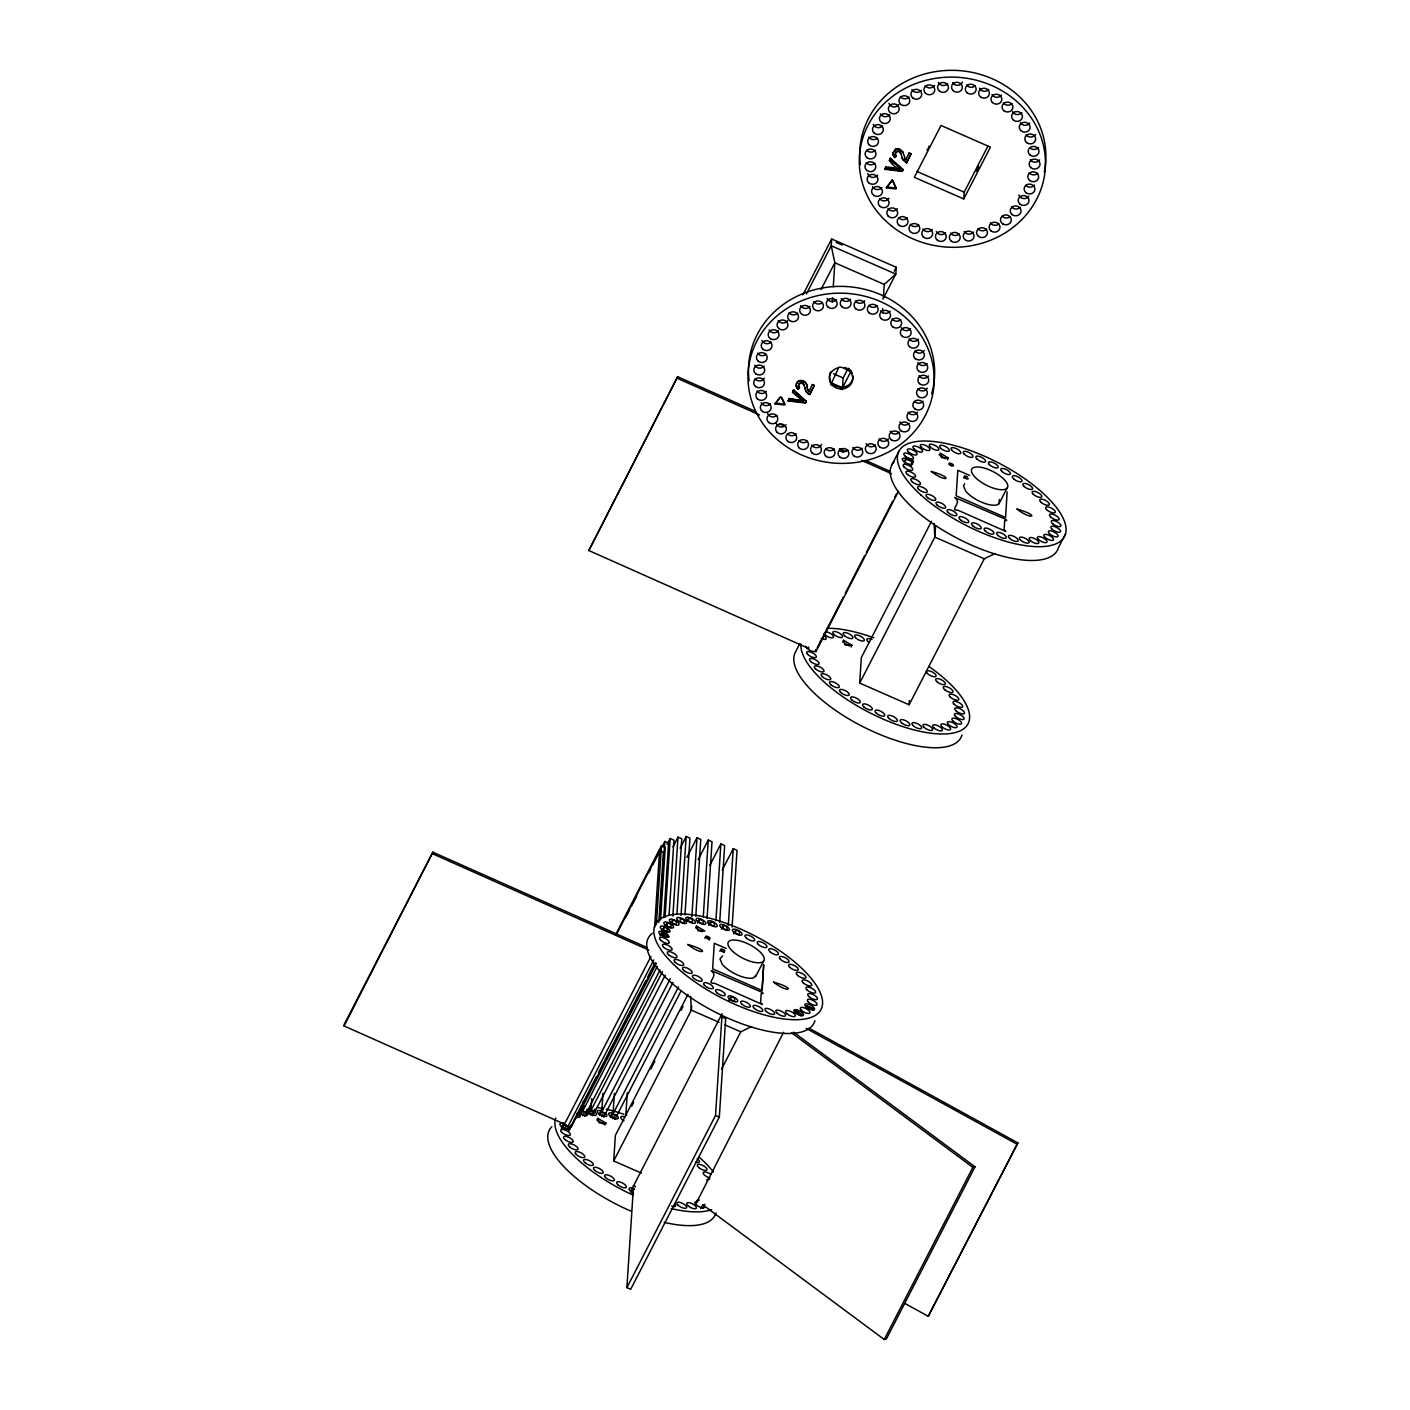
<?xml version="1.0" encoding="UTF-8"?>
<svg xmlns="http://www.w3.org/2000/svg" width="1410" height="1410" viewBox="0 0 1410 1410"><rect width="100%" height="100%" fill="white"/><g stroke="black" fill="none" stroke-linecap="round" stroke-linejoin="round"><path stroke-width="1.5" d="M576.849 1113.354L578.735 1114.2L577.836 1113.741M583.405 1101.386L582.982 1107.96L580.039 1113.706M590.949 1110.516L594.738 1112.173L590.949 1110.516L662.453 971.613M591.724 1098.566L591.16 1107.343L588.199 1113.089M601.77 1111.803L605.56 1113.459L601.77 1111.803L670.261 978.769M599.021 1114.376L601.982 1108.63L602.969 1093.279M610.283 1116.685L613.227 1110.939L614.372 1093.402M641.391 1173.085L613.702 1160.959L615.359 1135.403L687.957 994.385M627.291 1092.838L625.864 1114.764A4.177 1.586 27.2 0 1 626.798 1114.993M626.904 1287.63L715.522 1115.486L721.92 1016.786A4.177 1.586 27.2 0 0 725.692 1018.443L719.312 1117.143L630.693 1289.286L626.904 1287.63L633.301 1188.93A4.177 1.586 27.2 0 0 634.2 1189.511M654.61 927.392L659.58 850.635L663.37 852.292L658.822 922.475M656.355 924.608L661.466 845.648L665.256 847.304L660.567 919.672M659.704 920.413L664.815 841.453L668.604 843.127L663.775 917.681M662.048 932.098L661.872 935.041L663.74 936.099L665.661 936.716L665.837 933.772A4.177 1.586 27.2 0 0 662.048 932.098L660.091 935.94M663.951 927.128L663.758 930.071L665.626 931.129L667.547 931.728L667.723 928.785A4.177 1.586 27.2 0 0 663.951 927.128L661.977 930.953M665.044 917.469L670.155 838.527L673.945 840.184L669.115 914.755M667.283 922.933L667.106 925.877L668.975 926.934L670.896 927.533L671.072 924.59A4.177 1.586 27.2 0 0 667.283 922.933L665.326 926.758M672.64 919.99L672.447 922.933L674.332 923.991L676.236 924.59L676.43 921.664A4.177 1.586 27.2 0 0 672.64 919.99L670.666 923.814M672.887 916.077L677.981 837.117L681.77 838.774L676.959 913.345M681.048 915.46L686.159 836.5L689.948 838.157L684.978 914.931M688.644 917.981L688.45 920.924L690.318 921.981L692.24 922.581L692.416 919.637A4.177 1.586 27.2 0 0 688.644 917.981L686.67 921.805M691.869 916.747L696.981 837.787L700.77 839.443L695.8 916.218M691.623 1005.894L691.341 1010.142L613.702 1160.959M699.466 919.267L699.272 922.211L701.158 923.268L703.061 923.867L703.255 920.924A4.177 1.586 27.2 0 0 699.466 919.267L697.492 923.092M703.273 916.853L708.243 840.096L712.015 841.752L707.062 918.527M710.711 921.576L710.517 924.519L712.402 925.577L714.306 926.176L714.5 923.233A4.177 1.586 27.2 0 0 710.711 921.576L708.736 925.401M715.91 920.677L720.862 843.92L724.652 845.577L719.699 922.352M723.348 925.401L723.154 928.344L725.04 929.402L726.943 930.001L727.137 927.057A4.177 1.586 27.2 0 0 723.348 925.401L721.374 929.225M728.283 925.401L733.253 848.644L737.042 850.3L732.072 927.057M730.962 996.623L730.768 999.567A4.177 1.586 27.2 0 0 734.557 1001.223L734.751 998.298L730.962 996.623L728.988 1000.448M735.738 930.124L735.544 933.067L737.43 934.125L739.333 934.724L739.527 931.781A4.177 1.586 27.2 0 0 735.738 930.124L733.764 933.949M775.077 403.912L780.928 396.704L784.876 405.023L775.077 403.912L779.818 397.303M788.12 400.933L789.195 398.431L802.995 400.969L789.159 398.942L788.12 400.933L805.462 403.031L806.273 401.427L793.618 389.847L792.561 392.332L802.995 400.969M792.561 392.332L793.618 389.847M796.315 386.604L796.28 385.053L797.796 389.178L799.488 387.38L797.796 389.178M796.438 383.996C797.249 378.55 808.177 381.476 806.767 386.64C807.718 379.413 795.945 377.827 796.245 385.564M796.615 387.574L796.35 386.093M797.108 388.437L796.65 387.063M798.765 387.133L798.43 385.741L799.452 387.891M798.747 383.731L802.308 383.097L804.246 385.529L803.065 383.009L800.263 382.41L798.395 386.252M726.168 948.489L714.306 943.29L712.649 968.846L762.07 990.525L763.638 964.951M762.07 990.525L763.726 964.969M801.62 400.687L801.938 399.664L792.596 391.839M802.325 400.81L801.938 399.664M805.128 388.896C803.894 383.538 805.462 394.359 809.816 394.553L814.31 385.388L812.371 384.542L808.952 391.627L806.767 386.64M805.921 391.381L809.816 394.553M805.462 403.031L806.308 400.916M807.102 388.931L808.952 391.627M812.371 384.542L814.275 385.899M882.889 299.149L895.791 274.086L896.231 267.283L831.671 238.977L831.23 245.763L834.826 262.754L833.275 286.759M832.288 302.022L832.57 297.669M852.874 375.783A11.703 10.698 3.7 0 1 845.189 386.692L842.863 387.133L842.404 389.512L836.13 387.926L830.842 384.437L838.65 367.816M830.842 384.437L830.208 380.118A11.703 10.698 3.7 0 1 830.613 371.923M832.235 385.053L832.341 383.344L836.253 386.217L841.118 387.204L841.012 388.896M842.404 389.512L843.145 377.968L848.115 368.31M842.739 388.825L845.083 388.385A11.703 10.698 3.7 0 0 852.098 374.743L848.75 368.468M851.005 372.786L851.111 371.094L852.222 373.051M884.898 169.323L885.956 166.803L884.898 169.323L902.224 171.403L903.052 169.799L890.38 158.22C886.643 166.239 915.125 176.567 889.358 160.211M892.266 179.793L896.161 188.958L886.344 187.83L892.266 179.793L896.214 188.094L886.397 186.984M889.322 160.722L890.38 158.22M882.413 312.791L882.695 308.42M883.4 297.528L884.246 284.432L895.791 274.086L831.23 245.763L806.397 293.985M894.574 157.55L893.112 154.465L894.574 157.55L896.231 156.263L895.191 154.113L896.231 156.263M893.2 152.368C890.979 155.858 900.426 142.463 893.182 152.879M995.107 553.495L984.268 558.783L909.115 704.771L859.695 683.092L861.351 657.536L931.499 521.295M895.509 152.104L899.087 151.469L901.008 153.901L899.827 151.399L897.042 150.782L895.156 154.624M896.355 149.301L897.553 148.579M903.052 152.58L898.787 148.667L902.664 151.504L905.713 160L909.133 152.915L911.071 153.76L906.595 162.925L902.7 159.753L901.043 153.39M899.774 169.359L898.434 168.565L899.809 168.847M901.871 157.779L906.595 162.925M902.224 171.403L903.087 169.306M904.568 158.872L905.713 160M909.133 152.915L911.054 154.272M909.115 704.771L909.397 700.506M935.535 526.459L934.848 537.104L859.695 683.092M963.753 198.951L990.419 147.133L940.999 125.472L914.332 177.29L963.753 198.951L964.176 192.165L987.899 146.111M1007.145 491.914L1005.577 517.488L956.156 495.791L957.813 470.253L969.675 475.452M562.149 1127.788L564.123 1123.964L344.093 1025.986L344.251 1024.312L432.87 852.169L646.908 947.467M344.093 1025.986L432.87 852.169M808.617 647.084A4.177 1.586 27.2 0 0 808.864 648.512L588.834 550.534L677.628 376.717L755.637 411.456M568.706 1130.714L571.173 1125.779M588.834 550.534L677.628 376.717M815.932 651.667L815.597 649.763L815.932 651.667L898.505 491.244M928.943 146.094L928.467 147.451M722.66 955.909L719.964 958.923L722.132 964.07A20.075 7.579 27.2 0 0 753.627 977.87L756.324 974.856M964.687 483.771L963.471 485.886L965.656 491.015A20.075 7.579 27.2 0 0 997.134 504.833L999.073 503.652L999.355 499.44M904.55 461.299L906.507 457.474L913.063 460.4L910.931 465.899M802.872 294.919L831.671 238.977M820.99 289.632L834.826 262.754L884.246 284.432M906.63 162.414L911.071 153.76M809.851 394.042L814.31 385.388M894.257 271.143L896.231 267.283M851.111 371.094L842.51 387.803L830.966 382.744M616.152 933.684L661.466 845.648M616.276 934.742L659.58 850.635M625.529 917.751L629.565 909.926M631.574 906.013L636.615 896.231M648.706 872.755L650.715 868.842M652.724 864.929L657.765 855.147M659.774 851.235L664.815 841.453M667.141 844.378L670.155 838.527M672.958 846.899L677.981 837.117M680.113 848.238L686.159 836.5M686.917 857.351L696.981 837.787M799.893 643.489L795.452 652.09A93.13 35.197 27.2 0 0 865.017 727.719A93.13 35.197 27.2 0 0 961.955 734.98M891.913 464.807L898.998 451.041M698.162 859.659L708.243 840.096M561.321 1128.035L563.595 1123.382M904.374 462.974L906.348 459.149A4.177 1.586 27.2 0 1 906.507 457.474M562.414 1128.247L650.979 956.403M564.3 1129.304L566.256 1125.48C572.055 1127.824 560.44 1122.73 566.256 1125.48M665.767 932.609L667.723 928.785M566.203 1129.904L653.746 960.016M568.865 1129.04L570.838 1125.215M571.35 1125.444L596.518 1076.535M598.545 1072.622L645.868 980.673M647.877 976.76L654.927 963.065M817.095 648.036L843.286 597.17M845.295 593.258L864.436 556.086M866.445 552.174L892.636 501.308M894.645 497.395L896.654 493.482M569.288 1130.097L570.68 1126.89M911.53 465.282L913.504 461.458M571.173 1127.119L655.773 962.783M576.778 1117.795L578.752 1113.97M578.735 1114.2L656.284 963.559M580.832 1114.728L657.307 966.361M709.794 865.44L720.862 843.92M582.7 1115.786L584.674 1111.961C590.455 1114.305 578.84 1109.229 584.674 1111.961M584.604 1116.385L660.074 969.974M588.992 1114.111L590.966 1110.287M590.878 1115.169L592.835 1111.344M592.976 1112.825L594.932 1109M592.782 1115.768L665.22 975.227M722.184 870.164L733.253 848.644M696.505 926.053L698.003 930.759L704.894 931.041L696.505 926.053L695.606 927.78L702.321 931.763M842.669 642.026L843.55 640.299L851.94 645.287L851.058 647.014M599.814 1115.398L601.788 1111.573M601.7 1116.456L603.674 1112.631M603.603 1117.055L605.577 1113.23M605.56 1113.459L673.028 982.4M605.947 1123.153L599.074 1122.853L597.558 1118.148L605.947 1123.153L605.066 1124.863L596.677 1119.875M947.502 459.73L948.401 458.003L940.012 453.015L941.51 457.704L948.401 458.003M611.076 1117.707L678.492 986.947M612.945 1118.764L614.919 1114.94C620.7 1117.284 609.085 1112.208 614.919 1114.94M614.866 1119.364L681.259 990.56M631.698 1106.198L633.725 1102.285M650.838 1069.027L654.875 1061.201M681.048 1010.336L683.057 1006.423M630.534 1191.732L722.114 1013.614M631.327 1192.772L633.301 1188.93M755.566 976.707L763.55 961.197A20.075 7.579 27.2 0 0 741.924 941.457A20.075 7.579 27.2 0 0 732.9 951.521A20.075 7.579 27.2 0 0 763.55 961.197M999.073 503.652L1007.057 488.16A20.075 7.579 27.2 0 0 985.431 468.42A20.075 7.579 27.2 0 0 976.407 478.483A20.075 7.579 27.2 0 0 1007.057 488.16M721.603 1069.027L740.761 1031.82L751.601 1026.533M695.43 1204.669L783.59 1032.279M700.84 1208.67L702.814 1204.845A4.177 1.586 27.2 0 0 704.295 1204.898M702.991 1208.159L704.965 1204.316M1065.502 533.914L1058.417 547.697A93.13 35.197 27.2 0 1 956.773 538.038A93.13 35.197 27.2 0 1 894.328 461.581M702.814 1204.845L884.246 1339.5L972.865 1167.357L975.015 1166.828L793.583 1032.173M975.015 1166.828L886.379 1338.971L884.246 1339.5M905.273 1303.668L928.273 1316.288L1017.879 1142.876L809.04 1028.172M1017.879 1142.876L928.273 1316.288M927.833 148.826L926.969 150.147M697.404 1200.844L698.726 1200.21M886.344 187.83L892.213 180.639M894.61 157.039L896.266 155.77M696.981 1200.527L699.131 1199.998M851.94 645.287L845.066 645.004L843.55 640.299M897.535 149.09L898.769 149.178M775.13 403.048L784.929 404.176L781.774 397.514M884.934 168.812L902.259 170.892M788.155 400.44L805.48 402.52M888.036 167.103L894.275 167.984M885.921 167.314L898.399 169.077M916.747 171.368L964.176 192.165M836.165 242.432L842.087 245.04M844.801 367.499L850.071 369.808M833.522 373.738L843.145 377.968M984.268 558.783L934.848 537.104L934.143 523.41M719.012 1022.285L691.341 1010.142L690.636 996.447M724.952 1024.876L740.761 1031.82M715.522 1115.486L719.312 1117.143M906.348 459.149L912.904 462.075M839.637 448.856L845.648 451.535M865.652 460.435L889.657 471.134M677.452 378.391L759.461 414.91M779.466 423.811L785.476 426.49M839.479 450.53L843.48 452.31M861.475 460.33L891.49 473.689M432.711 853.843L648.741 950.04M806.15 1028.383L1016.892 1144.144M939.13 454.743L945.828 458.726M844.343 643.013L849.384 646.009M791.433 1032.702L972.865 1167.357M890.345 158.731L903.052 169.799M793.583 390.358L806.273 401.427M849.966 371.5L843.145 367.763L839.796 367.058L837.117 368.169A11.703 10.698 3.7 0 0 830.085 381.81L831.195 383.767M804.282 385.018L804.634 387.221M893.041 153.443L893.076 154.977M927.304 388.226A5.446 4.97 3.7 0 1 917.91 388.79M928.432 375.941A5.446 4.97 3.7 0 1 919.02 375.73M923.145 401.198A5.446 4.97 3.7 0 1 914.526 401.427M847.903 450.107A5.446 4.97 3.7 0 1 839.32 449.208M834.297 448.909A5.446 4.97 3.7 0 1 825.678 448.732M875.416 445.084A5.446 4.97 3.7 0 1 866.11 443.656M909.009 423.37A5.446 4.97 3.7 0 1 899.721 421.819M862.321 448.151A5.446 4.97 3.7 0 1 852.927 447.499M917.505 412.302A5.446 4.97 3.7 0 1 908.075 412.213M807.56 441.154A5.446 4.97 3.7 0 1 798.976 440.378M764.132 366.195A5.446 4.97 3.7 0 1 754.755 365.243M821.607 444.361A5.446 4.97 3.7 0 1 811.596 445.014M796.104 433.857A5.446 4.97 3.7 0 1 787.485 433.786M864.718 300.788A5.446 4.97 3.7 0 1 855.324 301M797.725 313.143A5.446 4.97 3.7 0 1 789.106 312.808M809.992 306.375A5.446 4.97 3.7 0 1 800.616 305.67M787.661 320.634A5.446 4.97 3.7 0 1 778.25 320.616M822.435 302.568A5.446 4.97 3.7 0 1 813.852 301.617M836.43 299.837A5.446 4.97 3.7 0 1 827.124 298.479M850.653 299.255A5.446 4.97 3.7 0 1 841.259 298.673M927.145 363.604A5.446 4.97 3.7 0 1 917.787 362.599M924.29 350.473A5.446 4.97 3.7 0 1 914.896 350.931M918.474 339.123A5.446 4.97 3.7 0 1 909.062 338.788M910.543 328.759A5.446 4.97 3.7 0 1 901.184 327.631M749.115 380.7A93.13 85.076 3.7 0 1 847.851 286.635A93.13 85.076 3.7 0 1 931.605 393.972M900.708 319.682A5.446 4.97 3.7 0 1 892.107 318.96M766.071 354.315A5.446 4.97 3.7 0 1 757.523 353.152M771.217 342.066A5.446 4.97 3.7 0 1 761.964 340.462M778.496 330.733A5.446 4.97 3.7 0 1 769.102 329.922M877.514 305.529A5.446 4.97 3.7 0 1 868.877 305.424M890.168 311.187A5.446 4.97 3.7 0 1 880.757 310.729M899.527 431.989A5.446 4.97 3.7 0 1 890.133 431.231M888.476 438.933A5.446 4.97 3.7 0 1 879.064 438.968M786.04 424.815A5.446 4.97 3.7 0 1 776.135 423.194M776.875 415.368A5.446 4.97 3.7 0 1 767.657 413.535M770.547 403.736A5.446 4.97 3.7 0 1 761.188 402.678M766.353 391.24A5.446 4.97 3.7 0 1 756.941 390.958M764.414 378.215A5.446 4.97 3.7 0 1 755.02 378.744M877.337 138.25A5.446 4.97 3.7 0 1 868.789 137.087M860.382 164.635A93.13 85.076 3.7 0 1 955.733 70.394A93.13 85.076 3.7 0 1 1044.352 171.879M889.763 114.668A5.446 4.97 3.7 0 1 880.386 113.857M881.814 187.671A5.446 4.97 3.7 0 1 872.455 186.613M888.934 198.246A5.446 4.97 3.7 0 1 879.54 198.634M898.928 104.569A5.446 4.97 3.7 0 1 888.97 103.335M986.7 229.019A5.446 4.97 3.7 0 1 978.064 228.737M874.905 163.225A5.446 4.97 3.7 0 1 866.304 162.661M1009.86 216.876A5.446 4.97 3.7 0 1 1002.193 216.259M998.897 223.89A5.446 4.97 3.7 0 1 990.331 222.886M897.306 208.75A5.446 4.97 3.7 0 1 887.912 208.345M973.605 232.068A5.446 4.97 3.7 0 1 964.211 231.434M959.17 234.025A5.446 4.97 3.7 0 1 950.587 233.143M907.37 217.774A5.446 4.97 3.7 0 1 898.752 217.722M918.827 225.089A5.446 4.97 3.7 0 1 910.243 224.296M945.564 232.826A5.446 4.97 3.7 0 1 936.258 231.522M934.548 85.464A5.446 4.97 3.7 0 1 925.136 85.552M932.274 229.46A5.446 4.97 3.7 0 1 922.863 228.949M1029.758 123.058A5.446 4.97 3.7 0 1 1020.346 122.723M921.276 90.293A5.446 4.97 3.7 0 1 911.882 89.606M1038.43 147.539A5.446 4.97 3.7 0 1 1029.811 147.645M1039.699 159.876A5.446 4.97 3.7 0 1 1030.287 159.665M882.501 126.001A5.446 4.97 3.7 0 1 873.231 124.397M975.174 85.781A5.446 4.97 3.7 0 1 966.59 84.935M1021.809 112.694A5.446 4.97 3.7 0 1 1012.468 111.566M1035.574 134.408A5.446 4.97 3.7 0 1 1026.18 134.849M988.78 89.465A5.446 4.97 3.7 0 1 979.457 88.213M1001.435 95.122A5.446 4.97 3.7 0 1 992.023 94.664M875.399 150.13A5.446 4.97 3.7 0 1 866.78 150.288M962.554 82.027A5.446 4.97 3.7 0 1 952.543 82.608M1011.975 103.617A5.446 4.97 3.7 0 1 1003.374 102.895M1037.795 173.236A5.446 4.97 3.7 0 1 1029.194 172.725M909.009 97.078A5.446 4.97 3.7 0 1 900.391 96.744M1034.411 185.133A5.446 4.97 3.7 0 1 1025.793 185.344M1028.771 196.237A5.446 4.97 3.7 0 1 1018.813 194.932M1020.276 207.305A5.446 4.97 3.7 0 1 1011.657 206.918M947.696 83.772A5.446 4.97 3.7 0 1 938.39 82.414M877.619 175.175A5.446 4.97 3.7 0 1 867.696 173.677M928.926 666.489A93.13 35.197 27.2 0 1 963.806 728.706A93.13 35.197 27.2 0 1 868.419 712.068A93.13 35.197 27.2 0 1 800.915 644.176M827.088 628.278A93.13 35.197 27.2 0 1 873.9 637.831M815.685 650.662A5.446 2.062 27.2 0 1 810.627 650.697A5.446 2.062 27.2 0 1 805.833 646.344M825.872 631.715A5.446 2.062 27.2 0 1 832.94 635.487A5.446 2.062 27.2 0 1 830.684 637.708A5.446 2.062 27.2 0 1 824.004 633.548M823.792 635.487A5.446 2.062 27.2 0 1 826.013 638.994A5.446 2.062 27.2 0 1 821.202 638.589M868.86 642.326A5.446 2.062 27.2 0 1 867.009 638.906A5.446 2.062 27.2 0 1 872.05 639.541M968.353 478.818A2.503 0.952 27.2 0 1 965.233 477.831A2.503 0.952 27.2 0 1 964.493 476.069A2.503 0.952 27.2 0 1 967.612 477.056M963.594 477.796A2.503 0.952 27.2 0 1 966.731 478.783M820.602 640.951A5.446 2.062 27.2 0 1 819.721 642.273M564.123 1123.964A4.177 1.586 27.2 0 1 563.7 1122.906M601.982 1108.63A4.177 1.586 27.2 0 1 602.898 1108.859M613.227 1110.939A4.177 1.586 27.2 0 1 614.161 1111.168M724 951.856A2.503 0.952 27.2 0 1 720.915 950.129A2.503 0.952 27.2 0 1 721.832 949.106A2.503 0.952 27.2 0 1 724.916 950.833M719.752 951.204A2.503 0.952 27.2 0 1 721.497 950.957A2.503 0.952 27.2 0 1 724.035 952.561M703.555 1204.951A5.446 2.062 27.2 0 1 702.515 1207.824A5.446 2.062 27.2 0 1 695.447 1204.052A5.446 2.062 27.2 0 1 697.721 1201.831M697.174 1158.72A5.446 2.062 27.2 0 1 699.342 1161.963A5.446 2.062 27.2 0 1 695.535 1162.14M594.509 1111.732A5.446 2.062 27.2 0 1 593.716 1115.31A5.446 2.062 27.2 0 1 586.754 1110.075M587.053 1109.617A5.446 2.062 27.2 0 1 592.112 1110.304M585.855 1112.261A5.446 2.062 27.2 0 1 585.943 1115.715A5.446 2.062 27.2 0 1 578.593 1112.19M579.88 1109.582A5.446 2.062 27.2 0 1 583.564 1110.78M605.524 1113.336A5.446 2.062 27.2 0 1 604.855 1116.526A5.446 2.062 27.2 0 1 597.576 1112.525A5.446 2.062 27.2 0 1 600.766 1110.727M577.8 1113.336A5.446 2.062 27.2 0 1 580.162 1116.614A5.446 2.062 27.2 0 1 576.478 1116.931M709.9 1177.914A5.446 2.062 27.2 0 1 703.114 1172.644A5.446 2.062 27.2 0 1 710.975 1174.477M633.584 1193.089A5.446 2.062 27.2 0 1 629.019 1188.736A5.446 2.062 27.2 0 1 634.271 1188.859M715.963 1212.829A93.13 35.197 27.2 0 1 664.198 1222.347M631.504 1211.366A93.13 35.197 27.2 0 1 551.874 1126.713M615.553 1114.676A5.446 2.062 27.2 0 1 616.981 1118.941A5.446 2.062 27.2 0 1 609.032 1114.922A5.446 2.062 27.2 0 1 613.033 1113.407M624.031 1120.932A5.446 2.062 27.2 0 1 620.752 1117.231A5.446 2.062 27.2 0 1 624.771 1116.879M707.062 1180.663A5.446 2.062 27.2 0 1 709.547 1179.218M711.662 1209.727A93.13 35.197 27.2 0 1 671.283 1208.582M633.231 1195.204A93.13 35.197 27.2 0 1 555.751 1118.007M581.096 1106.145A93.13 35.197 27.2 0 1 585.379 1106.216M597.117 1107.432A93.13 35.197 27.2 0 1 602.546 1108.419M606.282 1109.229A93.13 35.197 27.2 0 1 623.872 1114.27M698.99 1156.993A93.13 35.197 27.2 0 1 713.372 1171.992M674.615 1203.664A5.446 2.062 27.2 0 1 671.706 1206.132M569.111 1127.119A5.446 2.062 27.2 0 1 566.732 1129.269A5.446 2.062 27.2 0 1 560.105 1125.074A5.446 2.062 27.2 0 1 563.63 1123.664M574.61 1118.817A5.446 2.062 27.2 0 1 574.645 1119.417M814.909 1020.734A93.13 35.197 27.2 0 1 710.94 1009.842A93.13 35.197 27.2 0 1 652.407 933.226M704.736 938.091A2.503 0.952 27.2 0 1 707.08 938.073A2.503 0.952 27.2 0 1 709.283 940.082M911.547 461.969A5.446 2.062 27.2 0 1 908.763 464.031A5.446 2.062 27.2 0 1 902.347 459.466A5.446 2.062 27.2 0 1 907.37 459.008M908.639 459.642A5.446 2.062 27.2 0 1 909.803 460.383M949.441 464.665A2.503 0.952 27.2 0 1 951.715 465.67M633.495 1185.775L635.399 1186.603L633.495 1185.775M680.466 918.597L680.272 921.541L682.158 922.598L684.062 923.197L684.255 920.254A4.177 1.586 27.2 0 0 680.466 918.597M713.09 972.442C716.809 976.989 705.811 983.968 714.341 983.211L762.369 1004.484L760.607 1002.616L761.188 993.539L763.145 993.521L762.246 992.358L711.327 970.573L713.09 972.442M956.597 499.404C960.316 503.952 949.318 510.931 957.848 510.173L1005.876 531.447L1004.114 529.578L1004.695 520.501L1006.652 520.484L1005.753 519.321L954.852 497.536L956.597 499.404M976.161 171.209L978.452 166.486L976.161 171.209M806.749 1005.735L813.094 1010.124A4.177 1.586 27.2 0 0 814.081 1008.855L806.749 1005.735M668.745 936.91L661.607 934.601A4.177 1.586 27.2 0 1 661.766 932.927L668.745 936.91M795.099 1011.111L800.298 1015.482A4.177 1.586 27.2 0 0 802.431 1014.953L797.038 1010.952L795.099 1011.111M931.305 471.451C945.828 483.154 955.451 478.307 931.305 471.451M1017.068 509.063C1031.574 520.766 1041.197 515.901 1017.068 509.063M687.798 944.488C702.321 956.191 711.927 951.345 687.798 944.488M773.561 982.1C788.067 993.803 797.69 988.939 773.561 982.1M867.344 452.539A5.446 4.97 3.7 0 0 876.121 449.526A5.446 4.97 3.7 0 0 868.789 444.044A5.446 4.97 3.7 0 0 867.344 452.539M799.435 448.168A5.446 4.97 3.7 0 0 808.423 445.666A5.446 4.97 3.7 0 0 801.479 439.779A5.446 4.97 3.7 0 0 799.435 448.168M841.629 306.552A5.446 4.97 3.7 0 0 850.829 304.877A5.446 4.97 3.7 0 0 844.555 298.391A5.446 4.97 3.7 0 0 841.629 306.552M826.225 456.452A5.446 4.97 3.7 0 0 834.967 453.333A5.446 4.97 3.7 0 0 827.547 447.957A5.446 4.97 3.7 0 0 826.225 456.452M900.919 430.737A5.446 4.97 3.7 0 0 909.75 427.829A5.446 4.97 3.7 0 0 902.506 422.26A5.446 4.97 3.7 0 0 900.919 430.737M811.966 452.892A5.446 4.97 3.7 0 0 821.166 451.165A5.446 4.97 3.7 0 0 814.839 444.714A5.446 4.97 3.7 0 0 811.966 452.892M789.635 320.563A5.446 4.97 3.7 0 0 798.448 317.602A5.446 4.97 3.7 0 0 791.151 312.086A5.446 4.97 3.7 0 0 789.635 320.563M756.095 374.055A5.446 4.97 3.7 0 0 764.678 370.583A5.446 4.97 3.7 0 0 757.029 365.49A5.446 4.97 3.7 0 0 756.095 374.055M855.782 308.808A5.446 4.97 3.7 0 0 864.788 306.375A5.446 4.97 3.7 0 0 857.879 300.436A5.446 4.97 3.7 0 0 855.782 308.808M908.516 420.039A5.446 4.97 3.7 0 0 917.593 417.906A5.446 4.97 3.7 0 0 910.931 411.755A5.446 4.97 3.7 0 0 908.516 420.039M788.049 441.506A5.446 4.97 3.7 0 0 796.721 438.263A5.446 4.97 3.7 0 0 789.23 432.976A5.446 4.97 3.7 0 0 788.049 441.506M777.016 432.271A5.446 4.97 3.7 0 0 786.181 430.438A5.446 4.97 3.7 0 0 779.765 424.075A5.446 4.97 3.7 0 0 777.016 432.271M915.125 409.111A5.446 4.97 3.7 0 0 923.673 405.587A5.446 4.97 3.7 0 0 915.989 400.546A5.446 4.97 3.7 0 0 915.125 409.111M869.441 313.143A5.446 4.97 3.7 0 0 878.148 309.971A5.446 4.97 3.7 0 0 870.693 304.63A5.446 4.97 3.7 0 0 869.441 313.143M802.008 314.412A5.446 4.97 3.7 0 0 810.468 310.746A5.446 4.97 3.7 0 0 802.678 305.847A5.446 4.97 3.7 0 0 802.008 314.412M814.31 309.425A5.446 4.97 3.7 0 0 823.334 307.116A5.446 4.97 3.7 0 0 816.531 301.088A5.446 4.97 3.7 0 0 814.31 309.425M778.673 328.424A5.446 4.97 3.7 0 0 787.749 326.239A5.446 4.97 3.7 0 0 781.052 320.123A5.446 4.97 3.7 0 0 778.673 328.424M770.477 338.7A5.446 4.97 3.7 0 0 779.007 335.122A5.446 4.97 3.7 0 0 771.27 330.134A5.446 4.97 3.7 0 0 770.477 338.7M881.127 318.589A5.446 4.97 3.7 0 0 890.327 316.809A5.446 4.97 3.7 0 0 883.947 310.411A5.446 4.97 3.7 0 0 881.127 318.589M828.357 307.362A5.446 4.97 3.7 0 0 837.117 304.296A5.446 4.97 3.7 0 0 829.732 298.849A5.446 4.97 3.7 0 0 828.357 307.362M915.39 358.704A5.446 4.97 3.7 0 0 924.308 356.043A5.446 4.97 3.7 0 0 917.24 350.279A5.446 4.97 3.7 0 0 915.39 358.704M909.468 346.631A5.446 4.97 3.7 0 0 918.615 344.727A5.446 4.97 3.7 0 0 912.147 338.418A5.446 4.97 3.7 0 0 909.468 346.631M919.126 371.412A5.446 4.97 3.7 0 0 927.727 367.992A5.446 4.97 3.7 0 0 920.113 362.863A5.446 4.97 3.7 0 0 919.126 371.412M902.488 336.461A5.446 4.97 3.7 0 0 911.142 333.165A5.446 4.97 3.7 0 0 903.616 327.931A5.446 4.97 3.7 0 0 902.488 336.461M919.426 383.573A5.446 4.97 3.7 0 0 928.556 381.546A5.446 4.97 3.7 0 0 921.981 375.324A5.446 4.97 3.7 0 0 919.426 383.573M892.583 326.75A5.446 4.97 3.7 0 0 901.554 324.194A5.446 4.97 3.7 0 0 894.557 318.36A5.446 4.97 3.7 0 0 892.583 326.75M780.647 442.37A93.13 85.076 3.7 0 0 932.644 394.747A93.13 85.076 3.7 0 0 810.01 297.721A93.13 85.076 3.7 0 0 780.647 442.37M879.505 446.776A5.446 4.97 3.7 0 0 888.547 444.52A5.446 4.97 3.7 0 0 881.796 438.457A5.446 4.97 3.7 0 0 879.505 446.776M891.525 439.99A5.446 4.97 3.7 0 0 900.021 436.36A5.446 4.97 3.7 0 0 892.248 431.425A5.446 4.97 3.7 0 0 891.525 439.99M762.51 411.491A5.446 4.97 3.7 0 0 771.129 408.142A5.446 4.97 3.7 0 0 763.568 402.96A5.446 4.97 3.7 0 0 762.51 411.491M768.75 422.489A5.446 4.97 3.7 0 0 777.703 419.88A5.446 4.97 3.7 0 0 770.671 414.082A5.446 4.97 3.7 0 0 768.75 422.489M757.346 398.801A5.446 4.97 3.7 0 0 766.476 396.844A5.446 4.97 3.7 0 0 759.955 390.57A5.446 4.97 3.7 0 0 757.346 398.801M755.531 386.516A5.446 4.97 3.7 0 0 764.414 383.784A5.446 4.97 3.7 0 0 757.311 378.074A5.446 4.97 3.7 0 0 755.531 386.516M918.421 396.562A5.446 4.97 3.7 0 0 927.304 393.778A5.446 4.97 3.7 0 0 920.131 388.12A5.446 4.97 3.7 0 0 918.421 396.562M763.127 349.38A5.446 4.97 3.7 0 0 771.975 346.543A5.446 4.97 3.7 0 0 764.766 340.938A5.446 4.97 3.7 0 0 763.127 349.38M757.946 360.978A5.446 4.97 3.7 0 0 767.058 358.898A5.446 4.97 3.7 0 0 760.431 352.712A5.446 4.97 3.7 0 0 757.946 360.978M854.354 456.241A5.446 4.97 3.7 0 0 862.779 452.504A5.446 4.97 3.7 0 0 854.936 447.657A5.446 4.97 3.7 0 0 854.354 456.241M839.778 457.016A5.446 4.97 3.7 0 0 848.785 454.637A5.446 4.97 3.7 0 0 841.946 448.662A5.446 4.97 3.7 0 0 839.778 457.016M869.212 144.913A5.446 4.97 3.7 0 0 878.324 142.833A5.446 4.97 3.7 0 0 871.715 136.647A5.446 4.97 3.7 0 0 869.212 144.913M874.394 133.315A5.446 4.97 3.7 0 0 883.259 130.478A5.446 4.97 3.7 0 0 876.051 124.856A5.446 4.97 3.7 0 0 874.394 133.315M880.034 206.424A5.446 4.97 3.7 0 0 888.97 203.815A5.446 4.97 3.7 0 0 881.937 198.017A5.446 4.97 3.7 0 0 880.034 206.424M891.931 226.287A93.13 85.076 3.7 0 0 1043.911 178.682A93.13 85.076 3.7 0 0 921.276 81.657A93.13 85.076 3.7 0 0 891.931 226.287M881.761 122.635A5.446 4.97 3.7 0 0 890.274 119.057A5.446 4.97 3.7 0 0 882.554 114.051A5.446 4.97 3.7 0 0 881.761 122.635M873.777 195.426A5.446 4.97 3.7 0 0 882.413 192.077A5.446 4.97 3.7 0 0 874.835 186.878A5.446 4.97 3.7 0 0 873.777 195.426M939.624 91.28A5.446 4.97 3.7 0 0 948.384 88.213A5.446 4.97 3.7 0 0 941.016 82.785A5.446 4.97 3.7 0 0 939.624 91.28M889.957 112.359A5.446 4.97 3.7 0 0 899.034 110.174A5.446 4.97 3.7 0 0 892.318 104.058A5.446 4.97 3.7 0 0 889.957 112.359M992.411 102.525A5.446 4.97 3.7 0 0 1001.593 100.744A5.446 4.97 3.7 0 0 995.213 94.329A5.446 4.97 3.7 0 0 992.411 102.525M1020.734 130.566A5.446 4.97 3.7 0 0 1029.882 128.662A5.446 4.97 3.7 0 0 1023.413 122.353A5.446 4.97 3.7 0 0 1020.734 130.566M1030.692 167.508A5.446 4.97 3.7 0 0 1039.822 165.481A5.446 4.97 3.7 0 0 1033.248 159.242A5.446 4.97 3.7 0 0 1030.692 167.508M1030.393 155.329A5.446 4.97 3.7 0 0 1038.994 151.928A5.446 4.97 3.7 0 0 1031.38 146.781A5.446 4.97 3.7 0 0 1030.393 155.329M967.048 92.743A5.446 4.97 3.7 0 0 976.055 90.311A5.446 4.97 3.7 0 0 969.163 84.371A5.446 4.97 3.7 0 0 967.048 92.743M1013.772 120.396A5.446 4.97 3.7 0 0 1022.426 117.1A5.446 4.97 3.7 0 0 1014.883 111.866A5.446 4.97 3.7 0 0 1013.772 120.396M952.896 90.469A5.446 4.97 3.7 0 0 962.113 88.812A5.446 4.97 3.7 0 0 955.839 82.326A5.446 4.97 3.7 0 0 952.896 90.469M980.708 97.078A5.446 4.97 3.7 0 0 989.415 93.888A5.446 4.97 3.7 0 0 981.977 88.566A5.446 4.97 3.7 0 0 980.708 97.078M1003.867 110.685A5.446 4.97 3.7 0 0 1012.821 108.129A5.446 4.97 3.7 0 0 1005.841 102.278A5.446 4.97 3.7 0 0 1003.867 110.685M951.045 240.951A5.446 4.97 3.7 0 0 960.069 238.572A5.446 4.97 3.7 0 0 953.213 232.597A5.446 4.97 3.7 0 0 951.045 240.951M1026.674 142.639A5.446 4.97 3.7 0 0 1035.592 139.96A5.446 4.97 3.7 0 0 1028.507 134.214A5.446 4.97 3.7 0 0 1026.674 142.639M866.798 170.434A5.446 4.97 3.7 0 0 875.698 167.719A5.446 4.97 3.7 0 0 868.578 162.009A5.446 4.97 3.7 0 0 866.798 170.434M925.577 93.36A5.446 4.97 3.7 0 0 934.618 91.051A5.446 4.97 3.7 0 0 927.815 85.023A5.446 4.97 3.7 0 0 925.577 93.36M867.379 157.973A5.446 4.97 3.7 0 0 875.945 154.518A5.446 4.97 3.7 0 0 868.296 149.425A5.446 4.97 3.7 0 0 867.379 157.973M990.772 230.711A5.446 4.97 3.7 0 0 999.831 228.455A5.446 4.97 3.7 0 0 993.063 222.392A5.446 4.97 3.7 0 0 990.772 230.711M1029.688 180.498A5.446 4.97 3.7 0 0 1038.571 177.713A5.446 4.97 3.7 0 0 1031.415 172.055A5.446 4.97 3.7 0 0 1029.688 180.498M978.611 236.475A5.446 4.97 3.7 0 0 987.388 233.461A5.446 4.97 3.7 0 0 980.056 227.979A5.446 4.97 3.7 0 0 978.611 236.475M1002.81 223.926A5.446 4.97 3.7 0 0 1011.305 220.295A5.446 4.97 3.7 0 0 1003.532 215.36A5.446 4.97 3.7 0 0 1002.81 223.926M900.919 104.481A5.446 4.97 3.7 0 0 909.714 101.538A5.446 4.97 3.7 0 0 902.435 96.003A5.446 4.97 3.7 0 0 900.919 104.481M913.292 98.347A5.446 4.97 3.7 0 0 921.752 94.664A5.446 4.97 3.7 0 0 913.944 89.782A5.446 4.97 3.7 0 0 913.292 98.347M1012.186 214.655A5.446 4.97 3.7 0 0 1021.016 211.764A5.446 4.97 3.7 0 0 1013.772 206.195A5.446 4.97 3.7 0 0 1012.186 214.655M1026.392 193.029A5.446 4.97 3.7 0 0 1034.94 189.522A5.446 4.97 3.7 0 0 1027.255 184.481A5.446 4.97 3.7 0 0 1026.392 193.029M1019.783 203.974A5.446 4.97 3.7 0 0 1028.877 201.824A5.446 4.97 3.7 0 0 1022.215 195.673A5.446 4.97 3.7 0 0 1019.783 203.974M899.316 225.441A5.446 4.97 3.7 0 0 908.005 222.198A5.446 4.97 3.7 0 0 900.514 216.911A5.446 4.97 3.7 0 0 899.316 225.441M888.282 216.206A5.446 4.97 3.7 0 0 897.465 214.373A5.446 4.97 3.7 0 0 891.032 208.01A5.446 4.97 3.7 0 0 888.282 216.206M910.719 232.104A5.446 4.97 3.7 0 0 919.69 229.601A5.446 4.97 3.7 0 0 912.764 223.714A5.446 4.97 3.7 0 0 910.719 232.104M868.613 182.736A5.446 4.97 3.7 0 0 877.76 180.78A5.446 4.97 3.7 0 0 871.239 174.505A5.446 4.97 3.7 0 0 868.613 182.736M965.621 240.176A5.446 4.97 3.7 0 0 974.063 236.439A5.446 4.97 3.7 0 0 966.22 231.593A5.446 4.97 3.7 0 0 965.621 240.176M937.509 240.387A5.446 4.97 3.7 0 0 946.233 237.268A5.446 4.97 3.7 0 0 938.813 231.892A5.446 4.97 3.7 0 0 937.509 240.387M923.233 236.81A5.446 4.97 3.7 0 0 932.433 235.1A5.446 4.97 3.7 0 0 926.106 228.649A5.446 4.97 3.7 0 0 923.233 236.81M913.063 725.533A5.446 2.062 27.2 0 0 921.47 728.406A5.446 2.062 27.2 0 0 915.971 723.066A5.446 2.062 27.2 0 0 913.063 725.533M807.595 654.363A5.446 2.062 27.2 0 0 816.038 657.395A5.446 2.062 27.2 0 0 810.785 652.072A5.446 2.062 27.2 0 0 807.595 654.363M953.195 721.233A5.446 2.062 27.2 0 0 961.497 723.806A5.446 2.062 27.2 0 0 955.592 718.465A5.446 2.062 27.2 0 0 953.195 721.233M954.235 704.348A5.446 2.062 27.2 0 0 962.554 707.009A5.446 2.062 27.2 0 0 956.755 701.669A5.446 2.062 27.2 0 0 954.235 704.348M955.398 716.298A5.446 2.062 27.2 0 0 963.841 719.312A5.446 2.062 27.2 0 0 958.536 713.971A5.446 2.062 27.2 0 0 955.398 716.298M901.519 722.784A5.446 2.062 27.2 0 0 909.75 725.234A5.446 2.062 27.2 0 0 903.669 719.893A5.446 2.062 27.2 0 0 901.519 722.784M941.915 726.714A5.446 2.062 27.2 0 0 950.34 729.675A5.446 2.062 27.2 0 0 944.929 724.335A5.446 2.062 27.2 0 0 941.915 726.714M948.119 724.194A5.446 2.062 27.2 0 0 956.632 727.542A5.446 2.062 27.2 0 0 951.856 722.255A5.446 2.062 27.2 0 0 948.119 724.194M888.547 718.042A5.446 2.062 27.2 0 0 897.042 721.268A5.446 2.062 27.2 0 0 892.072 715.945A5.446 2.062 27.2 0 0 888.547 718.042M876.192 713.019A5.446 2.062 27.2 0 0 884.581 715.839A5.446 2.062 27.2 0 0 878.994 710.499A5.446 2.062 27.2 0 0 876.192 713.019M923.744 726.996A5.446 2.062 27.2 0 0 932.239 730.274A5.446 2.062 27.2 0 0 927.375 724.969A5.446 2.062 27.2 0 0 923.744 726.996M934.002 727.93A5.446 2.062 27.2 0 0 942.25 730.451A5.446 2.062 27.2 0 0 936.275 725.11A5.446 2.062 27.2 0 0 934.002 727.93M840.677 692.398A5.446 2.062 27.2 0 0 849.032 695.165A5.446 2.062 27.2 0 0 843.356 689.807A5.446 2.062 27.2 0 0 840.677 692.398M831.054 684.872A5.446 2.062 27.2 0 0 839.214 687.181A5.446 2.062 27.2 0 0 832.975 681.858A5.446 2.062 27.2 0 0 831.054 684.872M851.499 699.624A5.446 2.062 27.2 0 0 859.977 702.779A5.446 2.062 27.2 0 0 854.918 697.457A5.446 2.062 27.2 0 0 851.499 699.624M864.03 707.097A5.446 2.062 27.2 0 0 872.226 709.477A5.446 2.062 27.2 0 0 866.057 704.154A5.446 2.062 27.2 0 0 864.03 707.097M810.997 661.748A5.446 2.062 27.2 0 0 819.104 664.004A5.446 2.062 27.2 0 0 812.794 658.682A5.446 2.062 27.2 0 0 810.997 661.748M927.322 673.416A5.446 2.062 27.2 0 0 935.782 676.553A5.446 2.062 27.2 0 0 930.67 671.23A5.446 2.062 27.2 0 0 927.322 673.416M956.332 711.151A5.446 2.062 27.2 0 0 964.44 713.372A5.446 2.062 27.2 0 0 958.077 708.049A5.446 2.062 27.2 0 0 956.332 711.151M833.856 634.359A5.446 2.062 27.2 0 0 842.281 637.267A5.446 2.062 27.2 0 0 836.817 631.927A5.446 2.062 27.2 0 0 833.856 634.359M844.537 635.716A5.446 2.062 27.2 0 0 852.786 638.219A5.446 2.062 27.2 0 0 846.758 632.861A5.446 2.062 27.2 0 0 844.537 635.716M936.839 681.594A5.446 2.062 27.2 0 0 945.176 684.326A5.446 2.062 27.2 0 0 939.465 678.968A5.446 2.062 27.2 0 0 936.839 681.594M855.447 637.602A5.446 2.062 27.2 0 0 863.942 640.845A5.446 2.062 27.2 0 0 859.025 635.54A5.446 2.062 27.2 0 0 855.447 637.602M944.806 689.772A5.446 2.062 27.2 0 0 952.948 692.046A5.446 2.062 27.2 0 0 946.674 686.723A5.446 2.062 27.2 0 0 944.806 689.772M950.093 696.892A5.446 2.062 27.2 0 0 958.536 699.959A5.446 2.062 27.2 0 0 953.336 694.636A5.446 2.062 27.2 0 0 950.093 696.892M815.544 668.922A5.446 2.062 27.2 0 0 823.863 671.601A5.446 2.062 27.2 0 0 818.1 666.26A5.446 2.062 27.2 0 0 815.544 668.922M822.012 676.43A5.446 2.062 27.2 0 0 830.472 679.532A5.446 2.062 27.2 0 0 825.308 674.209A5.446 2.062 27.2 0 0 822.012 676.43M605.507 1177.473A5.446 2.062 27.2 0 0 613.985 1180.646A5.446 2.062 27.2 0 0 608.926 1175.323A5.446 2.062 27.2 0 0 605.507 1177.473M594.685 1170.265A5.446 2.062 27.2 0 0 603.039 1173.014A5.446 2.062 27.2 0 0 597.364 1167.674A5.446 2.062 27.2 0 0 594.685 1170.265M618.038 1184.946A5.446 2.062 27.2 0 0 626.234 1187.343A5.446 2.062 27.2 0 0 620.065 1182.003A5.446 2.062 27.2 0 0 618.038 1184.946M585.062 1162.721A5.446 2.062 27.2 0 0 593.222 1165.048A5.446 2.062 27.2 0 0 586.983 1159.707A5.446 2.062 27.2 0 0 585.062 1162.721M698.814 1167.621A5.446 2.062 27.2 0 0 706.956 1169.912A5.446 2.062 27.2 0 0 700.682 1164.59A5.446 2.062 27.2 0 0 698.814 1167.621M688.01 1205.797A5.446 2.062 27.2 0 0 696.258 1208.317A5.446 2.062 27.2 0 0 690.283 1202.959A5.446 2.062 27.2 0 0 688.01 1205.797M677.752 1204.845A5.446 2.062 27.2 0 0 686.247 1208.141A5.446 2.062 27.2 0 0 681.383 1202.836A5.446 2.062 27.2 0 0 677.752 1204.845M576.02 1154.279A5.446 2.062 27.2 0 0 584.498 1157.381A5.446 2.062 27.2 0 0 579.316 1152.058A5.446 2.062 27.2 0 0 576.02 1154.279M569.552 1146.771A5.446 2.062 27.2 0 0 577.871 1149.467A5.446 2.062 27.2 0 0 572.108 1144.109A5.446 2.062 27.2 0 0 569.552 1146.771M561.603 1132.212A5.446 2.062 27.2 0 0 570.045 1135.262A5.446 2.062 27.2 0 0 564.793 1129.921A5.446 2.062 27.2 0 0 561.603 1132.212M565.005 1139.615A5.446 2.062 27.2 0 0 573.13 1141.871A5.446 2.062 27.2 0 0 566.802 1136.548A5.446 2.062 27.2 0 0 565.005 1139.615M733.746 932.327A5.446 2.062 27.2 0 0 741.96 934.76A5.446 2.062 27.2 0 0 735.844 929.419A5.446 2.062 27.2 0 0 733.746 932.327M745.802 937.58A5.446 2.062 27.2 0 0 754.279 940.77A5.446 2.062 27.2 0 0 749.274 935.464A5.446 2.062 27.2 0 0 745.802 937.58M758.351 944.471A5.446 2.062 27.2 0 0 766.723 947.256A5.446 2.062 27.2 0 0 761.083 941.915A5.446 2.062 27.2 0 0 758.351 944.471M770.248 952.014A5.446 2.062 27.2 0 0 778.426 954.359A5.446 2.062 27.2 0 0 772.239 949.018A5.446 2.062 27.2 0 0 770.248 952.014M720.862 927.269A5.446 2.062 27.2 0 0 729.252 930.124A5.446 2.062 27.2 0 0 723.7 924.784A5.446 2.062 27.2 0 0 720.862 927.269M789.794 967.348A5.446 2.062 27.2 0 0 798.13 970.08A5.446 2.062 27.2 0 0 792.402 964.722A5.446 2.062 27.2 0 0 789.794 967.348M708.402 923.356A5.446 2.062 27.2 0 0 716.897 926.599A5.446 2.062 27.2 0 0 711.962 921.294A5.446 2.062 27.2 0 0 708.402 923.356M677.241 967.859A93.13 35.197 27.2 0 0 819.157 1012.221A93.13 35.197 27.2 0 0 718.148 920.642A93.13 35.197 27.2 0 0 677.241 967.859M741.501 1003.797A5.446 2.062 27.2 0 0 749.979 1007.022A5.446 2.062 27.2 0 0 745.009 1001.699A5.446 2.062 27.2 0 0 741.501 1003.797M668.481 954.676A5.446 2.062 27.2 0 0 676.818 957.355A5.446 2.062 27.2 0 0 671.054 952.014A5.446 2.062 27.2 0 0 668.481 954.676M729.146 998.773A5.446 2.062 27.2 0 0 737.518 1001.593A5.446 2.062 27.2 0 0 731.931 996.253A5.446 2.062 27.2 0 0 729.146 998.773M754.473 1008.538A5.446 2.062 27.2 0 0 762.687 1010.988A5.446 2.062 27.2 0 0 756.624 1005.647A5.446 2.062 27.2 0 0 754.473 1008.538M716.967 992.852A5.446 2.062 27.2 0 0 725.163 995.231A5.446 2.062 27.2 0 0 719.012 989.908A5.446 2.062 27.2 0 0 716.967 992.852M704.454 985.379A5.446 2.062 27.2 0 0 712.931 988.533A5.446 2.062 27.2 0 0 707.855 983.211A5.446 2.062 27.2 0 0 704.454 985.379M693.614 978.152A5.446 2.062 27.2 0 0 701.968 980.919A5.446 2.062 27.2 0 0 696.293 975.561A5.446 2.062 27.2 0 0 693.614 978.152M766.018 1011.287A5.446 2.062 27.2 0 0 774.407 1014.16A5.446 2.062 27.2 0 0 768.926 1008.82A5.446 2.062 27.2 0 0 766.018 1011.287M786.939 1013.684A5.446 2.062 27.2 0 0 795.205 1016.205A5.446 2.062 27.2 0 0 789.212 1010.864A5.446 2.062 27.2 0 0 786.939 1013.684M664.85 924.784A5.446 2.062 27.2 0 0 673.275 927.762A5.446 2.062 27.2 0 0 667.917 922.422A5.446 2.062 27.2 0 0 664.85 924.784M661.889 929.402A5.446 2.062 27.2 0 0 669.979 931.569A5.446 2.062 27.2 0 0 663.581 926.264A5.446 2.062 27.2 0 0 661.889 929.402M660.127 934.284A5.446 2.062 27.2 0 0 668.428 936.91A5.446 2.062 27.2 0 0 662.577 931.552A5.446 2.062 27.2 0 0 660.127 934.284M660.532 940.117A5.446 2.062 27.2 0 0 668.992 943.149A5.446 2.062 27.2 0 0 663.722 937.826A5.446 2.062 27.2 0 0 660.532 940.117M663.934 947.502A5.446 2.062 27.2 0 0 672.059 949.758A5.446 2.062 27.2 0 0 665.731 944.436A5.446 2.062 27.2 0 0 663.934 947.502M677.54 920.078A5.446 2.062 27.2 0 0 686.035 923.391A5.446 2.062 27.2 0 0 681.224 918.104A5.446 2.062 27.2 0 0 677.54 920.078M807.19 990.102A5.446 2.062 27.2 0 0 815.509 992.763A5.446 2.062 27.2 0 0 809.692 987.423A5.446 2.062 27.2 0 0 807.19 990.102M809.287 996.905A5.446 2.062 27.2 0 0 817.395 999.126A5.446 2.062 27.2 0 0 811.032 993.803A5.446 2.062 27.2 0 0 809.287 996.905M806.15 1006.987A5.446 2.062 27.2 0 0 814.434 1009.56A5.446 2.062 27.2 0 0 808.547 1004.22A5.446 2.062 27.2 0 0 806.15 1006.987M801.074 1009.948A5.446 2.062 27.2 0 0 809.587 1013.296A5.446 2.062 27.2 0 0 804.81 1008.009A5.446 2.062 27.2 0 0 801.074 1009.948M808.353 1002.052A5.446 2.062 27.2 0 0 816.778 1005.066A5.446 2.062 27.2 0 0 811.473 999.725A5.446 2.062 27.2 0 0 808.353 1002.052M670.684 922.193A5.446 2.062 27.2 0 0 678.95 924.748A5.446 2.062 27.2 0 0 673.011 919.408A5.446 2.062 27.2 0 0 670.684 922.193M705.793 937.227A2.503 0.952 27.2 0 0 709.723 938.937A2.503 0.952 27.2 0 0 707.855 936.557A2.503 0.952 27.2 0 0 705.793 937.227M797.76 975.526A5.446 2.062 27.2 0 0 805.903 977.8A5.446 2.062 27.2 0 0 799.629 972.477A5.446 2.062 27.2 0 0 797.76 975.526M803.03 982.647A5.446 2.062 27.2 0 0 811.49 985.713A5.446 2.062 27.2 0 0 806.273 980.391A5.446 2.062 27.2 0 0 803.03 982.647M697.492 921.47A5.446 2.062 27.2 0 0 705.723 923.973A5.446 2.062 27.2 0 0 699.695 918.615A5.446 2.062 27.2 0 0 697.492 921.47M686.811 920.113A5.446 2.062 27.2 0 0 695.218 923.021A5.446 2.062 27.2 0 0 689.772 917.681A5.446 2.062 27.2 0 0 686.811 920.113M780.259 959.17A5.446 2.062 27.2 0 0 788.736 962.307A5.446 2.062 27.2 0 0 783.608 956.985A5.446 2.062 27.2 0 0 780.259 959.17M776.681 1012.75A5.446 2.062 27.2 0 0 785.194 1016.028A5.446 2.062 27.2 0 0 780.312 1010.723A5.446 2.062 27.2 0 0 776.681 1012.75M684.009 970.626A5.446 2.062 27.2 0 0 692.151 972.935A5.446 2.062 27.2 0 0 685.93 967.612A5.446 2.062 27.2 0 0 684.009 970.626M794.87 1012.468A5.446 2.062 27.2 0 0 803.277 1015.429A5.446 2.062 27.2 0 0 797.884 1010.089A5.446 2.062 27.2 0 0 794.87 1012.468M674.967 962.184A5.446 2.062 27.2 0 0 683.427 965.286A5.446 2.062 27.2 0 0 678.263 959.963A5.446 2.062 27.2 0 0 674.967 962.184M977.253 459.29A5.446 2.062 27.2 0 0 985.467 461.722A5.446 2.062 27.2 0 0 979.351 456.382A5.446 2.062 27.2 0 0 977.253 459.29M989.309 464.542A5.446 2.062 27.2 0 0 997.786 467.732A5.446 2.062 27.2 0 0 992.781 462.427A5.446 2.062 27.2 0 0 989.309 464.542M1001.858 471.434A5.446 2.062 27.2 0 0 1010.23 474.218A5.446 2.062 27.2 0 0 1004.59 468.878A5.446 2.062 27.2 0 0 1001.858 471.434M1013.755 478.977A5.446 2.062 27.2 0 0 1021.933 481.321A5.446 2.062 27.2 0 0 1015.746 475.981A5.446 2.062 27.2 0 0 1013.755 478.977M964.369 454.232A5.446 2.062 27.2 0 0 972.759 457.087A5.446 2.062 27.2 0 0 967.207 451.746A5.446 2.062 27.2 0 0 964.369 454.232M1033.301 494.311A5.446 2.062 27.2 0 0 1041.638 497.043A5.446 2.062 27.2 0 0 1035.909 491.685A5.446 2.062 27.2 0 0 1033.301 494.311M951.909 450.319A5.446 2.062 27.2 0 0 960.404 453.562A5.446 2.062 27.2 0 0 955.486 448.257A5.446 2.062 27.2 0 0 951.909 450.319M920.748 494.822A93.13 35.197 27.2 0 0 1062.682 539.184A93.13 35.197 27.2 0 0 961.655 447.605A93.13 35.197 27.2 0 0 920.748 494.822M985.008 530.759A5.446 2.062 27.2 0 0 993.504 533.967A5.446 2.062 27.2 0 0 988.533 528.662A5.446 2.062 27.2 0 0 985.008 530.759M911.988 481.638A5.446 2.062 27.2 0 0 920.325 484.317A5.446 2.062 27.2 0 0 914.561 478.977A5.446 2.062 27.2 0 0 911.988 481.638M972.653 525.736A5.446 2.062 27.2 0 0 981.025 528.556A5.446 2.062 27.2 0 0 975.438 523.216A5.446 2.062 27.2 0 0 972.653 525.736M997.98 535.5A5.446 2.062 27.2 0 0 1006.194 537.95A5.446 2.062 27.2 0 0 1000.131 532.61A5.446 2.062 27.2 0 0 997.98 535.5M960.474 519.814A5.446 2.062 27.2 0 0 968.67 522.193A5.446 2.062 27.2 0 0 962.519 516.871A5.446 2.062 27.2 0 0 960.474 519.814M947.961 512.341A5.446 2.062 27.2 0 0 956.438 515.496A5.446 2.062 27.2 0 0 951.362 510.173A5.446 2.062 27.2 0 0 947.961 512.341M937.139 505.115A5.446 2.062 27.2 0 0 945.476 507.882A5.446 2.062 27.2 0 0 939.8 502.524A5.446 2.062 27.2 0 0 937.139 505.115M1009.525 538.25A5.446 2.062 27.2 0 0 1017.932 541.123A5.446 2.062 27.2 0 0 1012.433 535.782A5.446 2.062 27.2 0 0 1009.525 538.25M1030.463 540.647A5.446 2.062 27.2 0 0 1038.712 543.167A5.446 2.062 27.2 0 0 1032.719 537.827A5.446 2.062 27.2 0 0 1030.463 540.647M908.357 451.746A5.446 2.062 27.2 0 0 916.782 454.725A5.446 2.062 27.2 0 0 911.424 449.385A5.446 2.062 27.2 0 0 908.357 451.746M905.396 456.364A5.446 2.062 27.2 0 0 913.486 458.532A5.446 2.062 27.2 0 0 907.088 453.227A5.446 2.062 27.2 0 0 905.396 456.364M904.057 467.08A5.446 2.062 27.2 0 0 912.499 470.112A5.446 2.062 27.2 0 0 907.229 464.789A5.446 2.062 27.2 0 0 904.057 467.08M907.441 474.465A5.446 2.062 27.2 0 0 915.566 476.721A5.446 2.062 27.2 0 0 909.256 471.398A5.446 2.062 27.2 0 0 907.441 474.465M921.047 447.04A5.446 2.062 27.2 0 0 929.542 450.354A5.446 2.062 27.2 0 0 924.731 445.067A5.446 2.062 27.2 0 0 921.047 447.04M1050.697 517.065A5.446 2.062 27.2 0 0 1059.016 519.726A5.446 2.062 27.2 0 0 1053.199 514.386A5.446 2.062 27.2 0 0 1050.697 517.065M1052.794 523.868A5.446 2.062 27.2 0 0 1060.902 526.089A5.446 2.062 27.2 0 0 1054.539 520.766A5.446 2.062 27.2 0 0 1052.794 523.868M1049.657 533.949A5.446 2.062 27.2 0 0 1057.941 536.523A5.446 2.062 27.2 0 0 1052.054 531.182A5.446 2.062 27.2 0 0 1049.657 533.949M1044.581 536.91A5.446 2.062 27.2 0 0 1053.094 540.259A5.446 2.062 27.2 0 0 1048.317 534.972A5.446 2.062 27.2 0 0 1044.581 536.91M1051.86 529.014A5.446 2.062 27.2 0 0 1060.302 532.028A5.446 2.062 27.2 0 0 1054.98 526.688A5.446 2.062 27.2 0 0 1051.86 529.014M914.191 449.156A5.446 2.062 27.2 0 0 922.475 451.711A5.446 2.062 27.2 0 0 916.518 446.371A5.446 2.062 27.2 0 0 914.191 449.156M949.3 464.19A2.503 0.952 27.2 0 0 953.231 465.899A2.503 0.952 27.2 0 0 951.362 463.52A2.503 0.952 27.2 0 0 949.3 464.19M1041.267 502.489A5.446 2.062 27.2 0 0 1049.41 504.762A5.446 2.062 27.2 0 0 1043.136 499.44A5.446 2.062 27.2 0 0 1041.267 502.489M1046.537 509.609A5.446 2.062 27.2 0 0 1054.997 512.676A5.446 2.062 27.2 0 0 1049.78 507.353A5.446 2.062 27.2 0 0 1046.537 509.609M940.999 448.433A5.446 2.062 27.2 0 0 949.247 450.936A5.446 2.062 27.2 0 0 943.219 445.578A5.446 2.062 27.2 0 0 940.999 448.433M930.318 447.076A5.446 2.062 27.2 0 0 938.725 449.984A5.446 2.062 27.2 0 0 933.279 444.644A5.446 2.062 27.2 0 0 930.318 447.076M1023.766 486.133A5.446 2.062 27.2 0 0 1032.243 489.27A5.446 2.062 27.2 0 0 1027.132 483.947A5.446 2.062 27.2 0 0 1023.766 486.133M1020.206 539.713A5.446 2.062 27.2 0 0 1028.701 542.991A5.446 2.062 27.2 0 0 1023.819 537.686A5.446 2.062 27.2 0 0 1020.206 539.713M927.516 497.589A5.446 2.062 27.2 0 0 935.676 499.898A5.446 2.062 27.2 0 0 929.437 494.575A5.446 2.062 27.2 0 0 927.516 497.589M1038.377 539.431A5.446 2.062 27.2 0 0 1046.784 542.374A5.446 2.062 27.2 0 0 1041.391 537.051A5.446 2.062 27.2 0 0 1038.377 539.431M918.474 489.147A5.446 2.062 27.2 0 0 926.934 492.249A5.446 2.062 27.2 0 0 921.77 486.926A5.446 2.062 27.2 0 0 918.474 489.147"/></g></svg>
